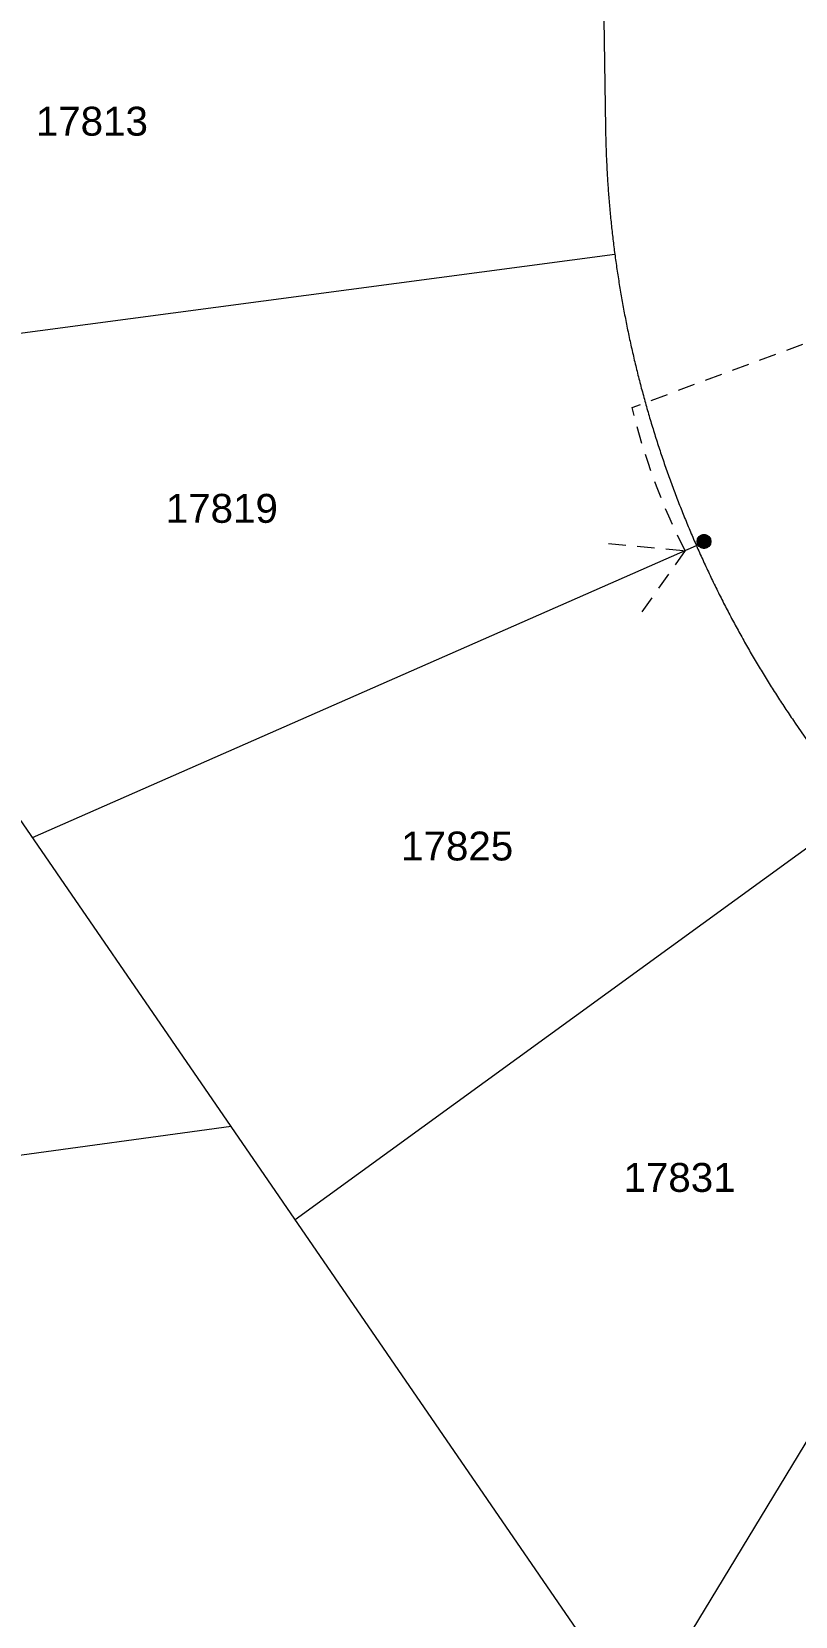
# Model space of a CAD drawing. Header units: feet. Extents: x 865220 to 2841409, y -2240498 to 948907.
# Drawn here: x 2834462.4 to 2834660.7, y 945167.1 to 945578.3 of the extents above; entities that cross this region are included whole.
import ezdxf
from ezdxf.enums import TextEntityAlignment as Align

# ---------------------------------------------------------------- set-up
doc = ezdxf.new("R2010")
doc.units = ezdxf.units.FT
doc.header["$LTSCALE"] = 0.015
doc.header["$MEASUREMENT"] = 0
doc.linetypes.add('DASHED', pattern=[5, 3, -2])
for name, color, linetype in [('Dakota County Addresses', 7, 'Continuous'), ('Dakota County Parcels', 7, 'Continuous'), ('DROP BURIED', 7, 'DASHED'), ('PROP_TEL', 6, 'Continuous')]:
    doc.layers.add(name, color=color, linetype=linetype)
doc.layers.add('RUNNING LINE (UNDERGROUND)', color=10, linetype='Continuous', lineweight=40)
doc.styles.add('Dimensions 100', font='arial.ttf')

# ---------------------------------------------------------------- blocks, each defined once
blk = doc.blocks.new('ACMAP_ANN_TEMPLATE_Dakota County Addresses')
at = {"layer": 'Dakota County Addresses', "style": 'Dimensions 100'}
blk.add_attdef('DakotaCountyAddress', text='', height=50, dxfattribs=at).set_placement((0, 0), align=Align.CENTER)
blk = doc.blocks.new('Proposed FlowerPot')
at = {"lineweight": 5, "ltscale": 100, "true_color": 0xffffff}
h = blk.add_hatch(color=7, dxfattribs=at)
h.dxf.hatch_style = 1
h.paths.add_polyline_path([(-0.06, 0, 0.414214), (0, -0.06, 0.414214), (0.06, 0, 0.414214), (0, 0.06, 0.414214)])
at = {"lineweight": 5, "ltscale": 100}
blk.add_circle((0, 0), 0.0604, dxfattribs=at)
at = {"layer": 'RUNNING LINE (UNDERGROUND)', "color": 6, "lineweight": 5, "const_width": 0.00907, "flags": 128}
blk.add_lwpolyline([(-0.06, 0, -0.414214), (0, 0.06, -0.414214), (0.06, 0, -0.414214), (0, -0.06, -0.414214), (-0.06, 0)], format="xyb", dxfattribs=at)
at = {"color": 18, "linetype": 'ByBlock', "lineweight": 5, "ltscale": 100, "true_color": 0x000000, "style": 'Dimensions 100'}
blk.add_text('F', height=0.0744, dxfattribs=at).set_placement((-0.029, -0.037))

msp = doc.modelspace()

# ---------------------------------------------------------------- linework, layer by layer
at = {"layer": 'Dakota County Parcels', "lineweight": 5}
for p, q in [((2834610.63, 945605.34), (2834611.4, 945553.35)), ((2834379.87, 945489.47), (2834613.81, 945520.58)), ((2834462.59, 945369.21), (2834634.99, 945444.92)), ((2834514.18, 945294.21), (2834438.01, 945404.94)), ((2834660.67, 945398.83), (2834673.76, 945379.8)), ((2834530.79, 945270.07), (2834676.53, 945375.86)), ((2834619.96, 945140.42), (2834731.81, 945324.99)), ((2834514.18, 945294.21), (2834269.78, 945260.55)), ((2834624.06, 945134.47), (2834514.18, 945294.21))]:
    msp.add_line(p, q, dxfattribs=at)
for points in [[(2834611.4, 945553.35), (2834611.4, 945552.85), (2834611.41, 945552.35), (2834611.42, 945551.85), (2834611.43, 945551.35), (2834611.44, 945550.85), (2834611.46, 945550.35), (2834611.47, 945549.85), (2834611.48, 945549.35), (2834611.5, 945548.85), (2834611.51, 945548.35), (2834611.53, 945547.85), (2834611.55, 945547.35), (2834611.57, 945546.85), (2834611.59, 945546.35), (2834611.61, 945545.86), (2834611.63, 945545.36), (2834611.65, 945544.86), (2834611.67, 945544.36), (2834611.7, 945543.86), (2834611.72, 945543.36), (2834611.75, 945542.86), (2834611.77, 945542.36), (2834611.8, 945541.86), (2834611.83, 945541.36), (2834611.86, 945540.86), (2834611.89, 945540.36), (2834611.92, 945539.86), (2834611.95, 945539.37), (2834611.98, 945538.87), (2834612.02, 945538.37), (2834612.05, 945537.87), (2834612.09, 945537.37), (2834612.13, 945536.87), (2834612.16, 945536.37), (2834612.2, 945535.87), (2834612.24, 945535.38), (2834612.28, 945534.88), (2834612.32, 945534.38), (2834612.36, 945533.88), (2834612.4, 945533.38), (2834612.45, 945532.89), (2834612.49, 945532.39), (2834612.54, 945531.89), (2834612.58, 945531.39), (2834612.63, 945530.89), (2834612.68, 945530.4), (2834612.73, 945529.9), (2834612.78, 945529.4), (2834612.83, 945528.9), (2834612.88, 945528.41), (2834612.93, 945527.91), (2834612.99, 945527.41), (2834613.04, 945526.92), (2834613.09, 945526.42), (2834613.15, 945525.92), (2834613.21, 945525.42), (2834613.26, 945524.93), (2834613.32, 945524.43), (2834613.38, 945523.94), (2834613.44, 945523.44), (2834613.5, 945522.94), (2834613.57, 945522.45), (2834613.63, 945521.95), (2834613.69, 945521.45), (2834613.81, 945520.58)], [(2834613.81, 945520.58), (2834613.87, 945520.09), (2834613.94, 945519.59), (2834614.01, 945519.1), (2834614.08, 945518.6), (2834614.15, 945518.11), (2834614.22, 945517.61), (2834614.29, 945517.12), (2834614.36, 945516.62), (2834614.44, 945516.13), (2834614.51, 945515.63), (2834614.59, 945515.14), (2834614.66, 945514.65), (2834614.74, 945514.15), (2834614.82, 945513.66), (2834614.9, 945513.16), (2834614.98, 945512.67), (2834615.06, 945512.18), (2834615.14, 945511.68), (2834615.22, 945511.19), (2834615.3, 945510.7), (2834615.39, 945510.2), (2834615.47, 945509.71), (2834615.56, 945509.22), (2834615.64, 945508.73), (2834615.73, 945508.23), (2834615.82, 945507.74), (2834615.91, 945507.25), (2834616, 945506.76), (2834616.09, 945506.27), (2834616.18, 945505.78), (2834616.28, 945505.28), (2834616.37, 945504.79), (2834616.46, 945504.3), (2834616.56, 945503.81), (2834616.66, 945503.32), (2834616.75, 945502.83), (2834616.85, 945502.34), (2834616.95, 945501.85), (2834617.05, 945501.36), (2834617.15, 945500.87), (2834617.25, 945500.38), (2834617.35, 945499.89), (2834617.46, 945499.4), (2834617.56, 945498.91), (2834617.67, 945498.43), (2834617.77, 945497.94), (2834617.88, 945497.45), (2834617.99, 945496.96), (2834618.1, 945496.47), (2834618.2, 945495.98), (2834618.31, 945495.5), (2834618.43, 945495.01), (2834618.54, 945494.52), (2834618.65, 945494.03), (2834618.76, 945493.55), (2834618.88, 945493.06), (2834618.99, 945492.57), (2834619.11, 945492.09), (2834619.23, 945491.6), (2834619.35, 945491.12), (2834619.47, 945490.63), (2834619.59, 945490.15), (2834619.71, 945489.66), (2834619.83, 945489.18), (2834619.95, 945488.69), (2834620.07, 945488.21), (2834620.2, 945487.72), (2834620.32, 945487.24), (2834620.45, 945486.75), (2834620.58, 945486.27), (2834620.7, 945485.79), (2834620.83, 945485.3), (2834620.96, 945484.82), (2834621.09, 945484.34), (2834621.22, 945483.86), (2834621.35, 945483.37), (2834621.49, 945482.89), (2834621.62, 945482.41), (2834621.75, 945481.93), (2834621.89, 945481.45), (2834622.03, 945480.97), (2834622.16, 945480.49), (2834622.3, 945480.01), (2834622.44, 945479.52), (2834622.58, 945479.04), (2834622.72, 945478.56), (2834622.86, 945478.09), (2834623, 945477.61), (2834623.15, 945477.13), (2834623.29, 945476.65), (2834623.44, 945476.17), (2834623.58, 945475.69), (2834623.73, 945475.21), (2834623.88, 945474.74), (2834624.02, 945474.26), (2834624.17, 945473.78), (2834624.32, 945473.3), (2834624.47, 945472.83), (2834624.62, 945472.35), (2834624.78, 945471.87), (2834624.93, 945471.4), (2834625.08, 945470.92), (2834625.24, 945470.45), (2834625.4, 945469.97), (2834625.55, 945469.5), (2834625.71, 945469.02), (2834625.87, 945468.55), (2834626.03, 945468.08), (2834626.19, 945467.6), (2834626.35, 945467.13), (2834626.51, 945466.66), (2834626.67, 945466.18), (2834626.84, 945465.71), (2834627, 945465.24), (2834627.17, 945464.77), (2834627.33, 945464.3), (2834627.5, 945463.82), (2834627.67, 945463.35), (2834627.83, 945462.88), (2834628, 945462.41), (2834628.17, 945461.94), (2834628.35, 945461.47), (2834628.52, 945461), (2834628.69, 945460.53), (2834628.86, 945460.06), (2834629.04, 945459.6), (2834629.21, 945459.13), (2834629.39, 945458.66), (2834629.57, 945458.19), (2834629.74, 945457.72), (2834629.92, 945457.26), (2834630.1, 945456.79), (2834630.28, 945456.32), (2834630.46, 945455.86), (2834630.65, 945455.39), (2834630.83, 945454.93), (2834631.01, 945454.46), (2834631.2, 945454), (2834631.38, 945453.53), (2834631.57, 945453.07), (2834631.75, 945452.61), (2834631.94, 945452.14), (2834632.13, 945451.68), (2834632.32, 945451.22), (2834632.51, 945450.75), (2834632.7, 945450.29), (2834632.89, 945449.83), (2834633.09, 945449.37), (2834633.28, 945448.91), (2834633.47, 945448.45), (2834633.67, 945447.99), (2834633.86, 945447.53), (2834634.06, 945447.07), (2834634.26, 945446.61), (2834634.46, 945446.15), (2834634.66, 945445.69), (2834634.99, 945444.92)], [(2834634.99, 945444.92), (2834635.2, 945444.46), (2834635.4, 945444), (2834635.6, 945443.55), (2834635.8, 945443.09), (2834636.01, 945442.64), (2834636.21, 945442.18), (2834636.42, 945441.72), (2834636.63, 945441.27), (2834636.84, 945440.81), (2834637.04, 945440.36), (2834637.25, 945439.91), (2834637.46, 945439.45), (2834637.68, 945439), (2834637.89, 945438.55), (2834638.1, 945438.09), (2834638.31, 945437.64), (2834638.53, 945437.19), (2834638.74, 945436.74), (2834638.96, 945436.29), (2834639.18, 945435.84), (2834639.39, 945435.39), (2834639.61, 945434.94), (2834639.83, 945434.49), (2834640.05, 945434.04), (2834640.27, 945433.59), (2834640.49, 945433.14), (2834640.72, 945432.7), (2834640.94, 945432.25), (2834641.16, 945431.8), (2834641.39, 945431.36), (2834641.61, 945430.91), (2834641.84, 945430.46), (2834642.07, 945430.02), (2834642.3, 945429.57), (2834642.53, 945429.13), (2834642.75, 945428.68), (2834642.99, 945428.24), (2834643.22, 945427.8), (2834643.45, 945427.35), (2834643.68, 945426.91), (2834643.91, 945426.47), (2834644.15, 945426.03), (2834644.38, 945425.59), (2834644.62, 945425.15), (2834644.86, 945424.71), (2834645.09, 945424.27), (2834645.33, 945423.83), (2834645.57, 945423.39), (2834645.81, 945422.95), (2834646.05, 945422.51), (2834646.29, 945422.07), (2834646.54, 945421.64), (2834646.78, 945421.2), (2834647.02, 945420.76), (2834647.27, 945420.33), (2834647.51, 945419.89), (2834647.76, 945419.46), (2834648.01, 945419.02), (2834648.25, 945418.59), (2834648.5, 945418.15), (2834648.75, 945417.72), (2834649, 945417.29), (2834649.25, 945416.85), (2834649.5, 945416.42), (2834649.76, 945415.99), (2834650.01, 945415.56), (2834650.26, 945415.13), (2834650.52, 945414.7), (2834650.77, 945414.27), (2834651.03, 945413.84), (2834651.29, 945413.41), (2834651.54, 945412.98), (2834651.8, 945412.55), (2834652.06, 945412.13), (2834652.32, 945411.7), (2834652.58, 945411.27), (2834652.84, 945410.85), (2834653.11, 945410.42), (2834653.37, 945410), (2834653.63, 945409.57), (2834653.9, 945409.15), (2834654.16, 945408.72), (2834654.43, 945408.3), (2834654.69, 945407.88), (2834654.96, 945407.45), (2834655.23, 945407.03), (2834655.5, 945406.61), (2834655.77, 945406.19), (2834656.04, 945405.77), (2834656.31, 945405.35), (2834656.58, 945404.93), (2834656.86, 945404.51), (2834657.13, 945404.09), (2834657.4, 945403.67), (2834657.68, 945403.26), (2834657.95, 945402.84), (2834658.23, 945402.42), (2834658.51, 945402.01), (2834658.79, 945401.59), (2834659.07, 945401.18), (2834659.34, 945400.76), (2834659.63, 945400.35), (2834659.91, 945399.94), (2834660.19, 945399.52), (2834660.67, 945398.83)]]:
    msp.add_lwpolyline(points, dxfattribs=at)
at = {"layer": 'DROP BURIED', "lineweight": 5, "ltscale": 100, "flags": 128}
msp.add_lwpolyline([(2834632.08, 945443.63, -0.059323), (2834618.31, 945480.76), (2834672.89, 945500.97)], format="xyb", dxfattribs=at)
at = {"layer": 'DROP BURIED', "lineweight": 5, "ltscale": 100}
msp.add_lwpolyline([(2834612.16, 945445.46), (2834632.08, 945443.63), (2834620.53, 945427.3)], dxfattribs=at)

# ---------------------------------------------------------------- block references
at = {"layer": 'Dakota County Addresses', "lineweight": 5, "xscale": 0.15, "yscale": 0.15, "zscale": 0.15}
for p, values in [((2834478.04, 945551.29), {'DakotaCountyAddress': '17813'}), ((2834511.78, 945450.83), {'DakotaCountyAddress': '17819'}), ((2834572.88, 945363.21), {'DakotaCountyAddress': '17825'}), ((2834630.62, 945277.22), {'DakotaCountyAddress': '17831'})]:
    msp.add_blockref('ACMAP_ANN_TEMPLATE_Dakota County Addresses', p, dxfattribs=at).add_auto_attribs(values)
at = {"layer": 'PROP_TEL', "lineweight": 5, "xscale": 30, "yscale": 30, "zscale": 30}
msp.add_blockref('Proposed FlowerPot', (2834636.97, 945445.99), dxfattribs=at)

doc.saveas('drawing.dxf')
